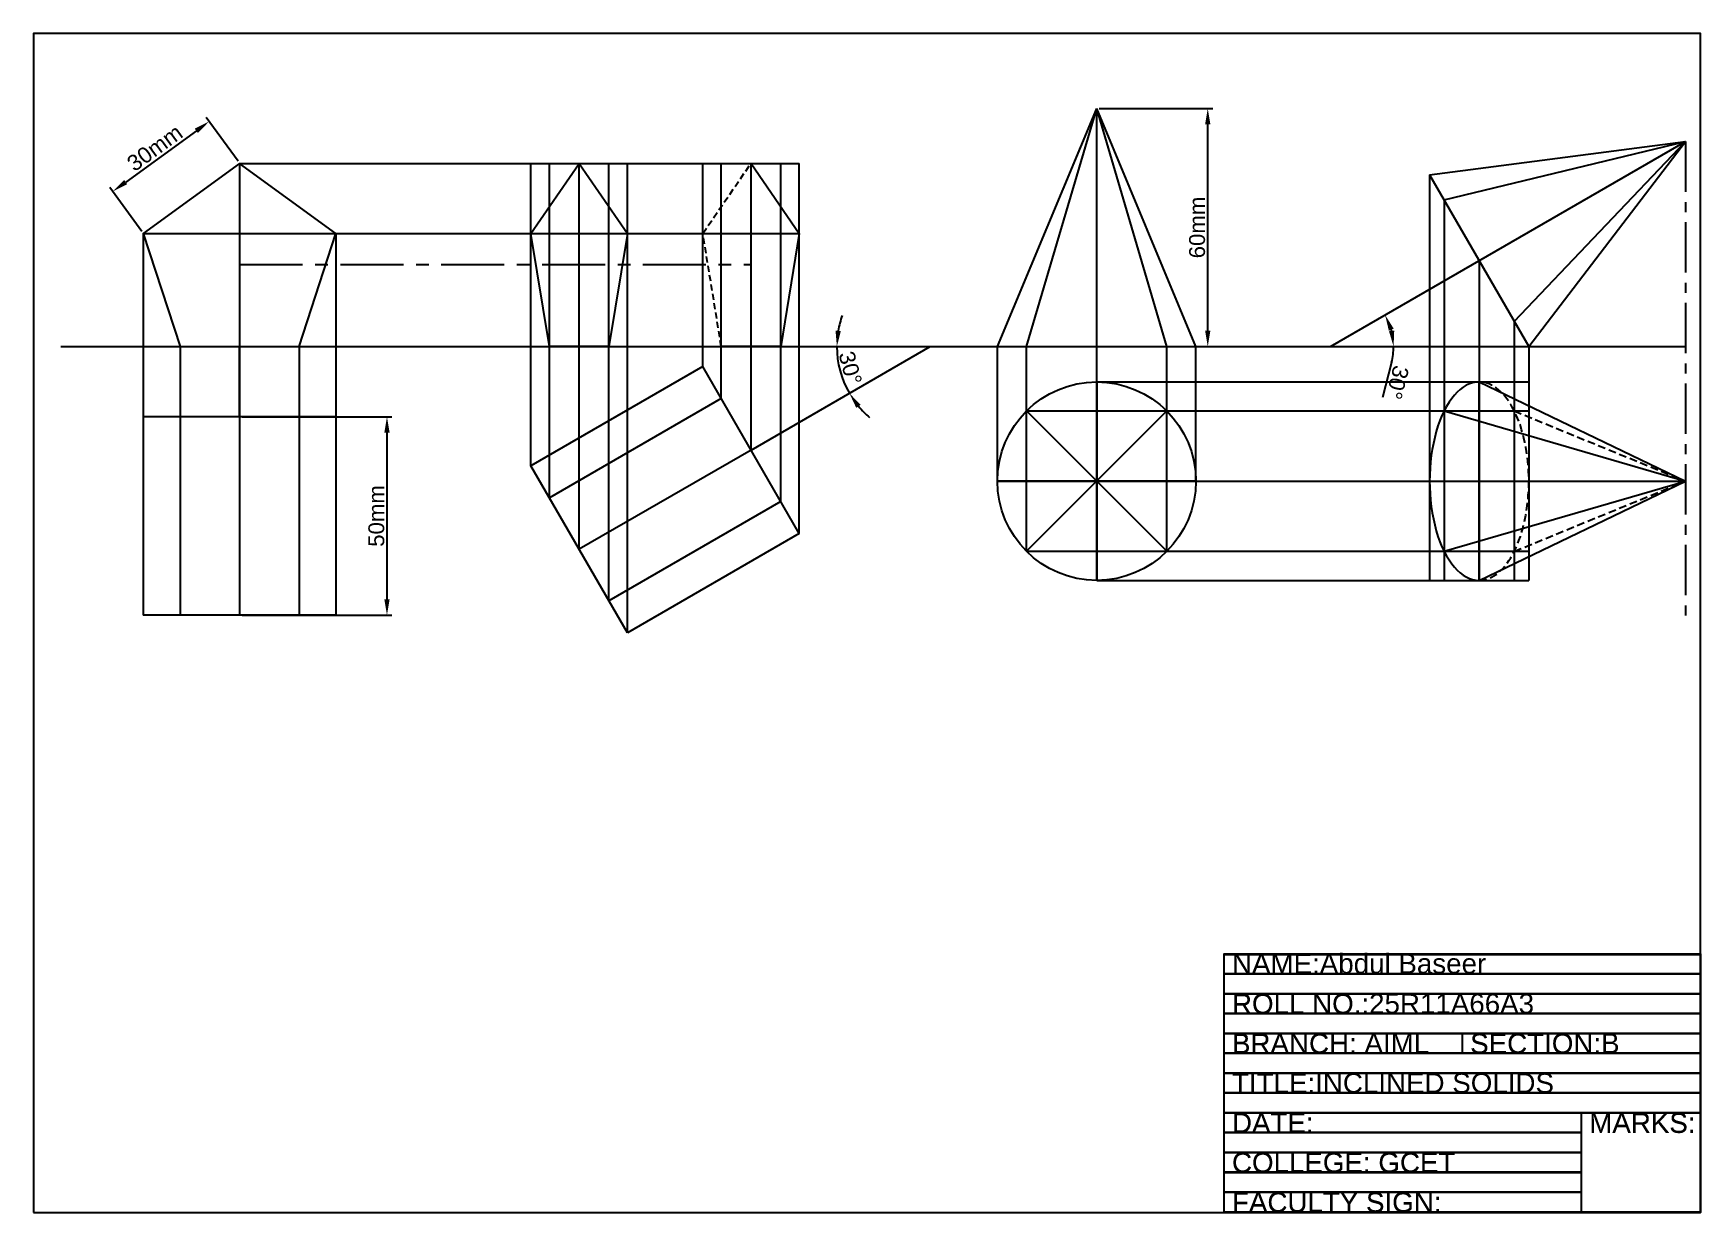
# Model space of a CAD drawing. Header units: millimetres. Extents: x 0 to 420, y 0 to 297.
import ezdxf

# ---------------------------------------------------------------- set-up
doc = ezdxf.new("R2010")
doc.units = ezdxf.units.MM
doc.header["$PDMODE"] = 32
doc.header["$PDSIZE"] = 2
doc.linetypes.add('CENTER', pattern=[50.8, 31.75, -6.35, 6.35, -6.35])
doc.linetypes.add('HIDDEN', pattern=[9.525, 6.35, -3.175])
doc.styles.get("Standard").update_dxf_attribs({"font": 'arial.ttf'})
doc.dimstyles.new('ISO-25', dxfattribs={"dimtxt": 4, "dimasz": 4, "dimexe": 1.25, "dimexo": 0.625, "dimtad": 1, "dimdec": 1, "dimdsep": 46, "dimtxsty": 'Standard', "dimcen": 2.5, "dimclrd": 256, "dimclrt": 256, "dimadec": 0, "dimazin": 0, "dimtfac": 1, "dimtdec": 1, "dimtmove": 0, "dimatfit": 3, "dimfxl": 1, "dimlwd": -1, "dimarcsym": 0})

# ---------------------------------------------------------------- blocks, each defined once
blk = doc.blocks.new('*U6')
blk.add_line((0, 0), (0, 50))
blk = doc.blocks.new('*U7')
at = {"color": 0, "linetype": 'ByBlock', "lineweight": -2, "transparency": 16777216}
blk.add_blockref('*U6', (305.9, 91.11), dxfattribs=at)
for p, rotation in [((305.9, 141.11), 180), ((323.58, 98.43), 44.99999999999999), ((323.58, 133.79), 135), ((288.23, 133.79), 225.0000000000001), ((288.23, 98.43), 315.0000000000001), ((330.9, 116.11), 90), ((280.9, 116.11), 270)]:
    blk.add_blockref('*U6', p, dxfattribs=dict(at, rotation=rotation))
blk = doc.blocks.new('*D8')
at = {"color": 0, "lineweight": -2, "transparency": 16777216}
for p, q in [((51.59, 264.76), (43.56, 275.82)), ((27.32, 247.12), (19.29, 258.18))]:
    blk.add_line(p, q, dxfattribs=at)
at = {"transparency": 16777216}
blk.add_line((41.06, 272.45), (23.26, 259.52), dxfattribs=at)
for points in [[(40.66, 272.99), (41.45, 271.91), (44.29, 274.81)], [(22.87, 260.06), (23.65, 258.98), (20.02, 257.17)]]:
    blk.add_solid(points, dxfattribs=at)
at = {"layer": 'Defpoints', "color": 0, "transparency": 16777216}
for p in [(51.96, 264.25), (20.02, 257.17), (27.69, 246.62)]:
    blk.add_point(p, dxfattribs=at)
at = {"transparency": 16777216, "insert": (30.59, 268.15), "char_height": 4, "attachment_point": 5, "rotation": 36}
blk.add_mtext('30mm', dxfattribs=at)
blk = doc.blocks.new('*D9')
at = {"color": 0, "lineweight": -2, "transparency": 16777216}
for p, q in [((268.49, 278.09), (297.09, 278.09)), ((268.49, 218.09), (297.09, 218.09))]:
    blk.add_line(p, q, dxfattribs=at)
at = {"transparency": 16777216}
blk.add_line((295.84, 222.09), (295.84, 274.09), dxfattribs=at)
for points in [[(295.17, 274.09), (296.5, 274.09), (295.84, 278.09)], [(295.17, 222.09), (296.5, 222.09), (295.84, 218.09)]]:
    blk.add_solid(points, dxfattribs=at)
at = {"layer": 'Defpoints', "color": 0, "transparency": 16777216}
for p in [(267.86, 278.09), (295.84, 278.09), (267.86, 218.09)]:
    blk.add_point(p, dxfattribs=at)
at = {"transparency": 16777216, "insert": (293.17, 248.09), "char_height": 4, "attachment_point": 5, "rotation": 90}
blk.add_mtext('60mm', dxfattribs=at)
blk = doc.blocks.new('*D10')
at = {"color": 0, "lineweight": -2, "transparency": 16777216}
for p, q in [((52.59, 200.42), (90.33, 200.42)), ((52.59, 150.42), (90.33, 150.42))]:
    blk.add_line(p, q, dxfattribs=at)
at = {"transparency": 16777216}
blk.add_line((89.08, 196.42), (89.08, 154.42), dxfattribs=at)
for points in [[(88.42, 196.42), (89.75, 196.42), (89.08, 200.42)], [(88.42, 154.42), (89.75, 154.42), (89.08, 150.42)]]:
    blk.add_solid(points, dxfattribs=at)
at = {"layer": 'Defpoints', "color": 0, "transparency": 16777216}
for p in [(51.96, 200.42), (51.96, 150.42), (89.08, 150.42)]:
    blk.add_point(p, dxfattribs=at)
at = {"transparency": 16777216, "insert": (86.42, 175.42), "char_height": 4, "attachment_point": 5, "rotation": 90}
blk.add_mtext('50mm', dxfattribs=at)
blk = doc.blocks.new('*D11')
at = {"transparency": 16777216}
for start, end in [(160.4851, 170.2425), (180, 210), (219.7575, 229.5149)]:
    blk.add_arc((225.92, 218.09), 23.52, start, end, dxfattribs=at)
for points in [[(203.41, 222.01), (202.08, 222.13), (202.41, 218.09)], [(207.3, 202.66), (208.39, 203.43), (205.56, 206.33)]]:
    blk.add_solid(points, dxfattribs=at)
at = {"layer": 'Defpoints', "color": 0, "transparency": 16777216}
for p in [(6.96, 218.09), (225.92, 218.09), (416.18, 218.09), (202.77, 214), (180.79, 192.03)]:
    blk.add_point(p, dxfattribs=at)
at = {"transparency": 16777216, "insert": (205.79, 212.69), "char_height": 4, "attachment_point": 5, "rotation": 285}
blk.add_mtext('30°', dxfattribs=at)
blk = doc.blocks.new('*D12')
at = {"transparency": 16777216}
blk.add_line((342.15, 214.12), (339.88, 205.31), dxfattribs=at)
for start, end in [(14.4247, 15.5753), (345.5753, 0)]:
    blk.add_arc((326.72, 218.09), 15.93, start, end, dxfattribs=at)
for points in [[(341.45, 222.1), (342.68, 222.62), (340.52, 226.05)], [(342.81, 222.14), (341.49, 221.97), (342.65, 218.09)]]:
    blk.add_solid(points, dxfattribs=at)
at = {"layer": 'Defpoints', "color": 0, "transparency": 16777216}
for p in [(416.18, 269.74), (341.69, 223.53), (6.96, 218.09), (326.72, 218.09), (416.18, 218.09)]:
    blk.add_point(p, dxfattribs=at)
at = {"transparency": 16777216, "insert": (343.6, 209.05), "char_height": 4, "width": 17.4397, "attachment_point": 5, "rotation": 255.5753}
blk.add_mtext('30°', dxfattribs=at)

msp = doc.modelspace()

# ---------------------------------------------------------------- linework, layer by layer
for p, q in [((242.86, 218.09), (267.86, 278.09)), ((250.19, 218.09), (267.86, 278.09)), ((267.86, 218.09), (267.86, 278.09)), ((285.54, 218.09), (267.86, 278.09)), ((292.86, 218.09), (267.86, 278.09)), ((326.72, 218.09), (416.18, 269.74)), ((351.72, 261.39), (416.18, 269.74)), ((355.38, 255.04), (416.18, 269.74)), ((373.06, 224.43), (416.18, 269.74)), ((376.72, 218.09), (416.18, 269.74)), ((51.96, 264.25), (51.96, 200.42)), ((51.96, 264.25), (192.93, 264.25)), ((125.36, 188.05), (125.36, 264.25)), ((129.99, 180.02), (129.99, 264.25)), ((137.49, 167.03), (137.49, 264.25)), ((144.99, 154.04), (144.99, 264.25)), ((149.63, 146.01), (149.63, 264.25)), ((168.66, 213.05), (168.66, 264.25)), ((173.29, 205.02), (173.29, 264.25)), ((180.79, 192.03), (180.79, 264.25)), ((188.29, 179.04), (188.29, 264.25)), ((192.93, 171.01), (192.93, 264.25)), ((351.72, 261.39), (376.72, 218.09)), ((351.72, 261.39), (351.72, 159.2)), ((355.38, 255.04), (355.38, 159.2)), ((27.69, 246.62), (27.69, 200.42)), ((27.69, 246.62), (192.93, 246.62)), ((76.23, 246.62), (76.23, 200.42)), ((364.22, 239.74), (364.22, 159.2)), ((373.06, 224.43), (373.06, 159.2)), ((6.96, 218.09), (416.18, 218.09)), ((36.96, 218.09), (36.96, 200.42)), ((51.96, 200.42), (51.96, 218.09)), ((66.96, 218.09), (66.96, 200.42)), ((180.79, 192.03), (225.92, 218.09)), ((242.86, 184.2), (242.86, 218.09)), ((250.19, 166.52), (250.19, 218.09)), ((267.86, 209.2), (267.86, 218.09)), ((285.54, 166.52), (285.54, 218.09)), ((292.86, 184.2), (292.86, 218.09)), ((376.72, 218.09), (376.72, 159.2)), ((168.66, 213.05), (125.36, 188.05)), ((192.93, 171.01), (168.66, 213.05)), ((267.86, 209.2), (376.72, 209.2)), ((364.22, 159.2), (364.22, 209.2)), ((364.22, 159.2), (364.22, 209.2)), ((364.22, 209.2), (416.18, 184.2)), ((173.29, 205.02), (129.99, 180.02)), ((250.19, 201.87), (376.72, 201.87)), ((355.38, 201.87), (416.18, 184.2)), ((76.23, 200.42), (27.69, 200.42)), ((27.69, 200.42), (27.69, 150.42)), ((36.96, 200.42), (36.96, 150.42)), ((51.96, 200.42), (51.96, 150.42)), ((66.96, 200.42), (66.96, 150.42)), ((76.23, 200.42), (76.23, 150.42)), ((180.79, 192.03), (137.49, 167.03)), ((149.63, 146.01), (125.36, 188.05)), ((242.86, 184.2), (416.18, 184.2)), ((355.38, 166.52), (416.18, 184.2)), ((364.22, 159.2), (416.18, 184.2)), ((188.29, 179.04), (144.99, 154.04)), ((192.93, 171.01), (149.63, 146.01)), ((250.19, 166.52), (376.72, 166.52)), ((267.86, 159.2), (376.72, 159.2)), ((76.23, 150.42), (27.69, 150.42)), ((420, 60.09), (300, 60.09)), ((420, 60), (300, 60)), ((420, 55.09), (300, 55.09)), ((420, 55), (300, 55)), ((420, 50.09), (300, 50.09)), ((420, 50), (300, 50)), ((420, 45.09), (300, 45.09)), ((420, 45), (300, 45)), ((360, 40.09), (360, 45.09)), ((360, 40), (360, 45)), ((420, 40.09), (300, 40.09)), ((420, 40), (300, 40)), ((420, 35.09), (300, 35.09)), ((420, 35), (300, 35)), ((420, 30.09), (300, 30.09)), ((420, 30), (300, 30)), ((420, 25.09), (300, 25.09)), ((420, 25.09), (300, 25.09)), ((420, 25), (300, 25)), ((420, 25), (300, 25)), ((390, 0.09), (390, 25.09)), ((390, 0), (390, 25)), ((390, 20.09), (300, 20.09)), ((390, 20), (300, 20)), ((390, 15.09), (300, 15.09)), ((390, 15), (300, 15)), ((390, 10.09), (300, 10.09)), ((390, 10), (300, 10)), ((390, 5.09), (300, 5.09)), ((390, 5), (300, 5)), ((420, 0.09), (300, 0.09)), ((420, 0), (300, 0)), ((420, 0.09), (360, 0.09)), ((420, 0), (360, 0))]:
    msp.add_line(p, q)
at = {"linetype": 'CENTER', "ltscale": 0.4}
msp.add_line((416.18, 269.74), (416.18, 149.98), dxfattribs=at)
at = {"linetype": 'CENTER', "ltscale": 0.5}
msp.add_line((51.96, 238.73), (180.79, 238.73), dxfattribs=at)
at = {"linetype": 'HIDDEN', "ltscale": 0.3}
for p in [(373.06, 201.87), (373.06, 166.52)]:
    msp.add_line(p, (416.18, 184.2), dxfattribs=at)
for points in [[(0, 0), (420, 0), (420, 297), (0, 297)], [(36.96, 218.09), (66.96, 218.09), (76.23, 246.62), (51.96, 264.25), (27.69, 246.62)], [(420, 0.09), (300, 0.09), (300, 65.09), (420, 65.09)], [(420, 0), (300, 0), (300, 65), (420, 65)]]:
    msp.add_lwpolyline(points, close=True)
for points in [[(129.99, 218.09), (125.36, 246.62), (137.49, 264.25), (149.63, 246.62), (144.99, 218.09), (129.99, 218.09)], [(180.79, 264.25), (192.93, 246.62), (188.29, 218.09), (173.29, 218.09)]]:
    msp.add_lwpolyline(points)
at = {"linetype": 'HIDDEN', "ltscale": 0.25}
msp.add_lwpolyline([(173.29, 218.09), (168.66, 246.62), (180.79, 264.25)], dxfattribs=at)
msp.add_circle((267.86, 184.2), 25)
msp.add_ellipse((364.22, 184.2), major_axis=(0, 25), ratio=0.5, start_param=0, end_param=3.141593)
at = {"linetype": 'HIDDEN', "ltscale": 0.3}
msp.add_ellipse((364.22, 184.2), major_axis=(0, 25), ratio=0.5, start_param=3.141593, end_param=6.283185, dxfattribs=at)

# ---------------------------------------------------------------- block references
msp.add_blockref('*U7', (-38.04, 68.09))

# ---------------------------------------------------------------- texts
for s, p in [(' NAME:Abdul Baseer', (300, 60.18)), (' NAME:', (300, 60.1)), (' ROLL NO.:25R11A66A3', (300, 50.09)), (' ROLL NO.:', (300, 50)), (' BRANCH: AIML', (300, 40.09)), (' BRANCH: ', (300, 40)), (' SECTION:B', (360, 40.09)), (' SECTION:', (360, 40)), (' TITLE:INCLINED SOLIDS', (300, 30.09)), (' TITLE:', (300, 30)), (' DATE: ', (300, 20.09)), (' DATE: ', (300, 20)), (' MARKS:', (390, 20.09)), (' MARKS:', (390, 20)), (' COLLEGE: GCET', (300, 10.09)), (' COLLEGE: GCET', (300, 10)), (' FACULTY SIGN:', (300, 0.09)), (' FACULTY SIGN:', (300, 0))]:
    msp.add_text(s, height=5).set_placement(p)

# ---------------------------------------------------------------- dimensions: what is measured, and where the dimension line sits
for base, p1, p2, picture, middle in [((295.84, 278.09), (267.86, 218.09), (267.86, 278.09), '*D9', (293.17, 248.09)), ((89.08, 150.42), (51.96, 200.42), (51.96, 150.42), '*D10', (86.42, 175.42))]:
    dim = msp.add_linear_dim(base=base, p1=p1, p2=p2, angle=90, dimstyle='ISO-25', override={"dimpost": 'mm'})
    dim.commit()
    dim.dimension.update_dxf_attribs({"geometry": picture, "text_midpoint": middle})
dim = msp.add_aligned_dim(p1=(51.96, 264.25), p2=(27.69, 246.62), distance=-13.05, dimstyle='ISO-25', override={"dimpost": 'mm'})
dim.commit()
dim.dimension.update_dxf_attribs({"geometry": '*D8', "text_midpoint": (30.59, 268.15)})
for base, line2, picture, middle in [((341.69, 223.53), ((326.72, 218.09), (416.18, 269.74)), '*D12', (343.6, 209.05)), ((202.77, 214), ((180.79, 192.03), (225.92, 218.09)), '*D11', (205.79, 212.69))]:
    dim = msp.add_angular_dim_2l(base=base, line1=((6.96, 218.09), (416.18, 218.09)), line2=line2, text='30°', dimstyle='ISO-25', override={"dimpost": 'mm'})
    dim.commit()
    dim.dimension.update_dxf_attribs({"geometry": picture, "text_midpoint": middle})

doc.saveas('drawing.dxf')
